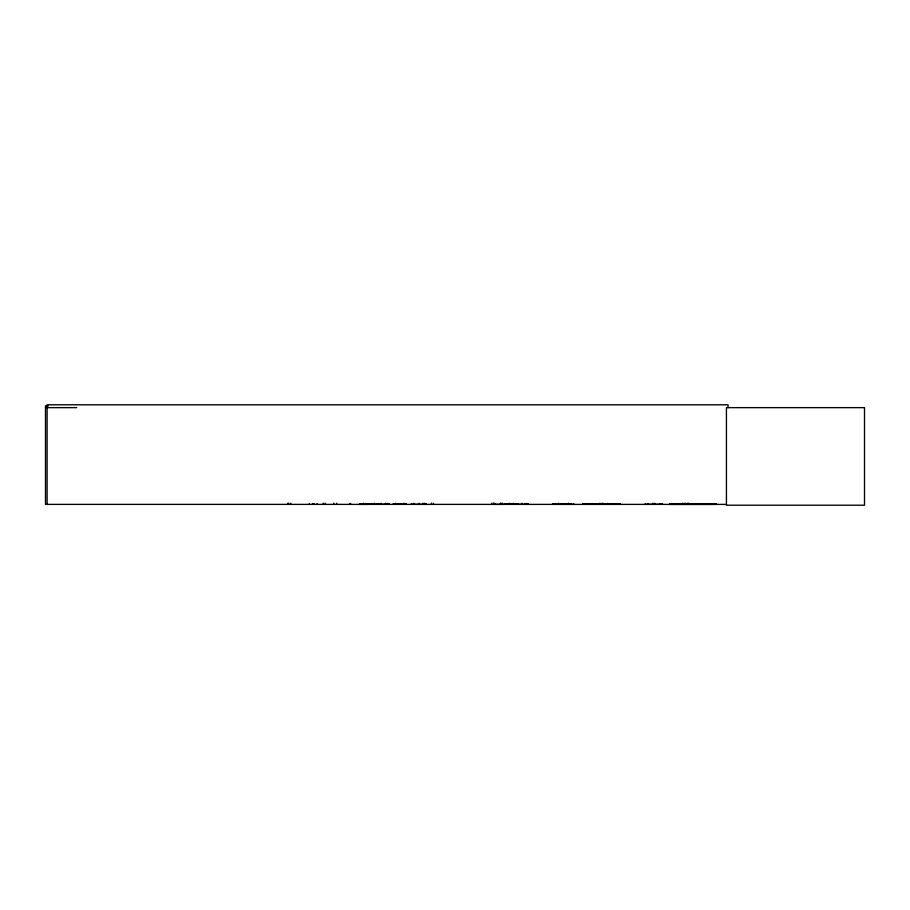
<?xml version="1.0" encoding="UTF-8"?>
<svg xmlns="http://www.w3.org/2000/svg" width="910" height="910" viewBox="0 0 910 910"><rect width="100%" height="100%" fill="white"/><g stroke="black" fill="none" stroke-linecap="round" stroke-linejoin="round"><path stroke-width="1.36" d="M680.305 504.356L680.339 503.583M694.933 504.39L694.956 503.583M659.659 504.265L659.67 503.651M692.191 504.288L692.373 503.583M349.656 504.265L349.679 503.651M386.602 504.265L386.67 503.583M494.483 504.39L504.595 504.288M516.812 504.288L516.891 503.651M669.726 503.742L669.567 504.379L716.534 504.333L716.352 503.742L669.726 503.742L670.044 504.379M670.067 504.356L670.192 503.742L670.386 504.333M676.369 504.356L676.539 503.742L677.199 504.333M678.621 504.367L678.94 504.038M707.161 504.003L707.821 504.333M706.979 504.356L707.65 504.038M709.083 504.038L709.55 504.038M713.804 504.356L713.975 503.742L714.634 504.333M715.908 504.038L716.352 503.742M387.717 504.288L387.796 503.651M359.12 504.39L387.796 504.185M671.648 504.038L672.115 504.038M716.5 504.39L669.851 504.356M507.154 504.288L507.234 503.651M380.312 504.288L380.391 503.651M405.94 504.288L393.188 503.651L393.109 504.39M524.956 504.288L525.059 503.651M605.446 504.288L605.651 503.651M48.344 405.814L45.5 405.814L45.5 504.39L726.612 504.39M45.5 407.646L76.713 407.646M360.986 503.753L379.14 503.753M552.768 503.753L570.911 503.753M583.014 503.753L601.157 503.753M601.874 503.753L620.017 503.753M360.951 503.992L379.174 503.992M552.734 504.015L570.945 503.992M582.98 503.992L601.191 504.015M601.84 504.015L620.051 503.992M389.002 503.651L389.343 504.311M426.722 504.356L411.513 504.288M506.165 503.651L516.891 504.185M528.573 504.356L518.461 504.288M552.745 504.333L574.187 504.356M582.991 504.333L601.18 504.333M620.04 504.333L601.851 504.333L601.942 503.378M419.385 504.288L419.396 503.378M418.862 504.265L418.953 503.378M400.684 504.288L400.593 503.651L400.514 504.39M515.902 504.288L515.822 503.651M413.72 504.265L413.766 503.378M678.758 504.379L678.212 503.583M696.275 504.39L696.093 503.651M662.253 504.265L645.133 504.356L645.27 503.583M374.135 504.185L374.306 503.378M695.479 504.288L695.467 503.583M680.851 504.288L680.839 503.583M647.954 504.39L647.818 503.583M728.034 407.646L728.034 404.791L47.104 404.791L47.104 504.39M696.07 503.583L696.07 504.39M691.748 503.583L691.748 504.39M688.824 503.378L688.824 504.39M688.335 503.378L688.358 504.39M687.448 503.378L687.448 504.39M685.947 503.378L685.947 504.39M685.457 503.378L685.457 504.39M684.684 503.378L684.684 504.39M684.172 503.378L684.172 504.39M684.013 503.583L684.104 504.39M682.432 503.378L682.432 504.39M682.432 503.378L682.432 504.39M681.909 503.583L681.909 504.39M677.108 503.583L677.108 504.39M662.23 503.583L662.23 504.39M659.682 503.583L659.682 504.39M654.984 503.378L654.984 504.39M654.483 503.378L654.483 504.39M653.005 503.378L653.005 504.39M652.504 503.378L652.504 504.39M607.323 503.378L607.323 504.39M605.651 503.583L605.741 504.39M602.807 503.173L602.807 504.39M599.963 503.173L599.963 504.39M573.482 503.583L573.482 504.39M568.511 503.378L568.511 504.39M568.25 503.378L568.25 504.39M566.077 503.583L566.077 504.39M560.867 503.583L560.867 504.39M558.695 503.378L558.695 504.39M558.433 503.378L558.433 504.39M553.451 503.583L553.451 504.39M527.959 503.583L527.959 504.39M526.833 503.378L526.833 504.39M525.252 503.583L525.161 504.39M522.078 503.378L522.078 504.39M521.749 503.378L521.749 504.39M518.302 503.583L518.302 504.39M516.971 503.583L516.971 504.39M515.742 503.583L515.742 504.39M513.524 503.378L513.524 504.39M513.195 503.378L513.195 504.39M509.862 503.378L509.862 504.39M509.532 503.378L509.532 504.39M507.314 503.583L507.314 504.39M506.085 503.583L506.085 504.39M504.754 503.583L504.754 504.39M502.4 503.173L502.4 504.39M501.308 503.378L501.308 504.39M500.978 503.378L500.978 504.39M500.386 503.173L500.386 504.39M495.097 503.583L495.097 504.39M493.8 503.173L493.8 504.39M493.721 503.173L493.721 504.39M491.787 503.173L491.787 504.39M433.41 503.173L433.41 504.39M431.397 503.173L431.397 504.39M426.324 503.583L426.324 504.39M424.811 503.173L424.811 504.39M422.797 503.173L422.797 504.39M418.748 503.583L418.748 504.39M413.504 503.378L413.504 504.39M411.343 503.583L411.343 504.39M406.122 503.583L406.122 504.39M403.949 503.378L403.949 504.39M403.687 503.378L403.687 504.39M398.716 503.583L398.716 504.39M395.531 503.378L395.531 504.39M395.281 503.378L395.281 504.39M388.945 503.583L388.9 504.39M388.115 503.378L388.115 504.39M387.887 503.583L387.887 504.39M385.715 503.378L385.715 504.39M385.453 503.378L385.453 504.39M381.37 503.378L381.37 504.39M380.926 503.378L380.926 504.39M380.482 503.583L380.482 504.39M377.843 503.583L377.843 504.39M374.431 503.378L374.431 504.39M374.044 503.583L373.999 504.39L373.953 503.651M363.704 503.583L363.704 504.39M363.443 503.378L363.443 504.39M363.306 503.378L363.306 504.39M359.905 503.583L359.905 504.39M350.566 503.378L350.566 504.39M349.77 503.583L349.724 504.39M336.677 503.173L336.677 504.39M333.834 503.173L333.834 504.39M325.234 503.173L325.234 504.39M323.221 503.173L323.221 504.39M317.067 503.583L317.067 504.39M314.03 503.583L314.03 504.39M313.256 503.583L313.199 504.39M312.426 503.583L312.426 504.39M309.332 503.583L309.332 504.39M290.745 503.173L290.745 504.39M288.732 503.173L288.732 504.39M287.89 503.173L287.89 504.39M864.5 407.646L726.43 407.646L726.43 505.209L864.5 505.209L864.5 407.646M687.96 504.39L687.96 503.378L687.846 504.39M603.614 504.39L603.614 503.583L603.523 504.39"/></g></svg>
